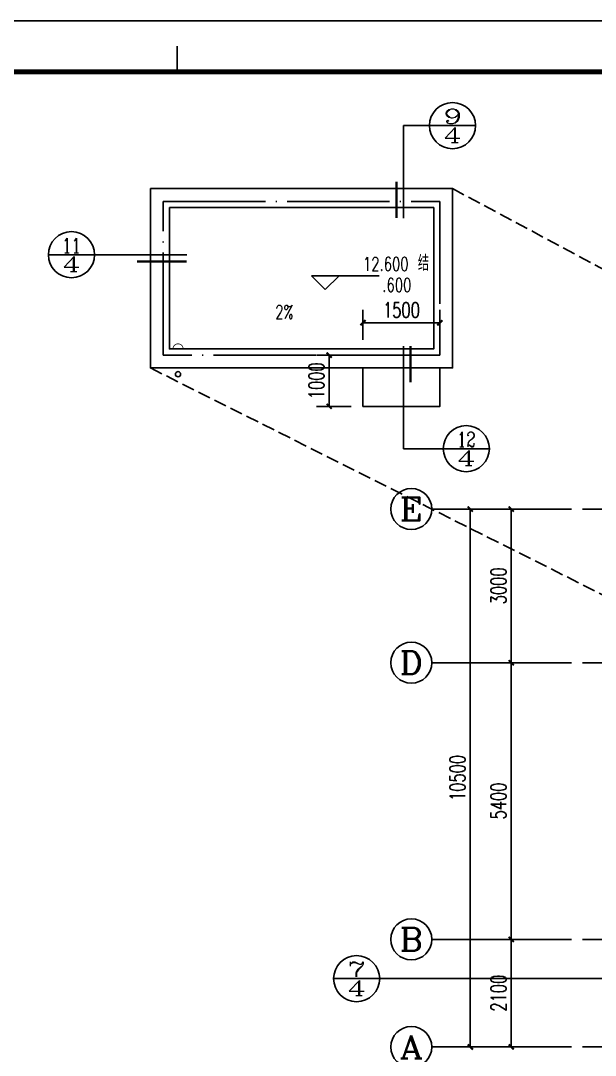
# Model space of a CAD drawing. Extents: x 79570 to 678837, y -1139230 to -612789.
# Drawn here: x 558136 to 569353, y -764823 to -744630 of the extents above; entities that cross this region are included whole.
import ezdxf
from ezdxf.enums import TextEntityAlignment as Align

# ---------------------------------------------------------------- set-up
doc = ezdxf.new("R2010")
doc.units = 0
doc.header["$LTSCALE"] = 1000
doc.header["$MEASUREMENT"] = 0
doc.linetypes.add('DASH', pattern=[0.35, 0.25, -0.1])
doc.linetypes.add('DOTE', pattern=[2.42, 2, -0.2, 0.02, -0.2])
for name, color, linetype in [('4', 4, 'Continuous'), ('A-注-尺寸标注......ANNO-DIMS', 90, 'Continuous'), ('A-注-尺寸标注.....ANNO-DIMS', 90, 'Continuous'), ('A-注-符号注释.....ANNO-IDEN', 201, 'Continuous'), ('A-立-线.25........ELEV-L.25', 141, 'Continuous'), ('A-通-轴线..........COMM-GRID', 27, 'DOTE'), ('AXIS_TEXT', 7, 'Continuous'), ('DIM_ELEV', 3, 'Continuous'), ('DIM_SYMB', 3, 'Continuous'), ('PUB_DIM', 3, 'Continuous'), ('PUB_TEXT', 7, 'Continuous'), ('水-EQUIP_污水', 7, 'Continuous'), ('水-VPIPE-雨水', 4, 'Continuous'), ('结-图框', 6, 'Continuous')]:
    doc.layers.add(name, color=color, linetype=linetype)
doc.layers.add('ys-notprint', color=7, linetype='Continuous', plot=False)
doc.layers.add('结-隐线', color=59, linetype='Continuous', plot=False)
doc.styles.add('_TCH_AXIS', font='COMPLEX', dxfattribs={"bigfont": 'GBCBIG'})
doc.styles.add('_TCH_DIM', font='SIMPLEX', dxfattribs={"bigfont": 'GBCBIG'})
doc.styles.add('_TCH_DIM_T3', font='SIMPLEX', dxfattribs={"width": 0.705882, "bigfont": 'GBCBIG'})
doc.styles.add('_TCH_LABEL', font='COMPLEX', dxfattribs={"bigfont": 'GBCBIG'})
doc.styles.add('COMPLEX', font='COMPLEX')
doc.styles.add('蓝绿图框', font='', dxfattribs={"width": 0.7})
doc.styles.get('蓝绿图框').set_extended_font_data('SimSun')
doc.dimstyles.new('_TCH_ARCH&&100', dxfattribs={"dimtxt": 297.5, "dimasz": 100, "dimexe": 250, "dimexo": 300, "dimgap": 100, "dimtad": 1, "dimdec": 0, "dimzin": 0, "dimdsep": 46, "dimtxsty": '_TCH_DIM_T3', "dimblk": 'ARCHTICK', "dimcen": 0.09, "dimclrt": 7, "dimazin": 2, "dimtfac": 1, "dimtdec": 0, "dimtix": 1, "dimtmove": 2, "dimatfit": 3, "dimfxl": 1, "dimtolj": 1, "dimtzin": 0, "dimarcsym": 0})

# ---------------------------------------------------------------- blocks, each defined once
blk = doc.blocks.new('$ATTACHMENT$00000217')
blk.add_line((-150, 0), (150, 0))
at = {"const_width": 15}
blk.add_lwpolyline([(-99, 0, -1), (101, 0)], format="xyb", dxfattribs=at)
blk = doc.blocks.new('3rt')
at = {"layer": '水-VPIPE-雨水'}
blk.add_circle((561207, -751530), 50, dxfattribs=at)
at = {"layer": '水-EQUIP_污水'}
blk.add_blockref('$ATTACHMENT$00000217', (561207, -751037), dxfattribs=at)
blk = doc.blocks.new('template_浙_标准图框A1_A1_0.0000_1bed4683cac0ca9b963c039433737638')
at = {"layer": '结-图框'}
blk.add_line((831, 584), (25, 584), dxfattribs=at)
blk.add_lwpolyline([(0, 0), (841, 0), (841, 594), (0, 594)], close=True, dxfattribs=at)
at = {"layer": '结-图框', "const_width": 1}
blk.add_lwpolyline([(25, 584), (25, 10), (831, 10), (831, 584)], close=True, dxfattribs=at)
at = {"layer": '结-隐线'}
blk.add_line((428, 584), (428, 589), dxfattribs=at)
at = {"color": 6, "style": '蓝绿图框', "width": 0.7}
for tag, p in [('专业审定', (782.48, 167.5)), ('专业审核', (782.48, 158.5)), ('项目经理', (782.48, 149.5)), ('专业负责', (782.48, 140.5)), ('专业校对', (782.48, 131.5)), ('专业设计', (782.48, 122.5)), ('专业制图', (782.48, 113.5))]:
    blk.add_attdef(tag, text='', height=3, dxfattribs=at).set_placement(p, align=Align.MIDDLE)
for tag, height, p in [('日期', 3, (821.45, 113.5)), ('建设单位', 3.5, (796, 97.72)), ('项目名称', 3.5, (796, 76.96)), ('子项名称', 3.5, (796.26, 63.69)), ('图纸名称', 3.5, (796.28, 51.48)), ('图纸名称', 3.5, (796.38, 46.45)), ('图纸名称', 3.5, (796.48, 41.64)), ('项目编号', 3, (796.15, 32.75)), ('图号', 3, (789.2, 23.5)), ('修改版次', 3, (823.75, 23.5))]:
    blk.add_attdef(tag, text='', height=height, dxfattribs=at).set_placement(p, align=Align.MIDDLE_CENTER)
at = {"layer": 'ys-notprint', "color": 6, "style": '蓝绿图框', "width": 0.7}
for tag, p in [('暖通', (21.09, 577.84)), ('电气', (21.02, 564.82)), ('给排水', (21.35, 552.55)), ('结构', (21.47, 539.64)), ('建筑', (21.4, 526.53))]:
    blk.add_attdef(tag, text='', height=2.5, rotation=90.7801, dxfattribs=at).set_placement(p, align=Align.MIDDLE)
blk.add_attdef('设计发图章', text='', height=3, dxfattribs=at).set_placement((747.09, 465.48), align=Align.MIDDLE)
at = {"layer": '结-图框', "style": '蓝绿图框', "width": 0.7}
for tag, p in [('项目经理', (792.5, 572)), ('专业负责', (792.5, 564)), ('专业设计', (792.5, 556))]:
    blk.add_attdef(tag, text='', height=3.5, dxfattribs=at).set_placement(p, align=Align.MIDDLE_CENTER)
blk = doc.blocks.new('_ArchTick')
at = {"color": 0, "linetype": 'ByBlock', "const_width": 0.4}
blk.add_lwpolyline([(-0.5, -0.5), (0.5, 0.5)], dxfattribs=at)
blk = doc.blocks.new('*D2363')
at = {"layer": 'A-注-尺寸标注......ANNO-DIMS', "color": 0, "lineweight": -2, "transparency": 16777216}
for p, q in [((568886, -754161), (567461, -754161)), ((567711, -757161), (567711, -754161)), ((568886, -757161), (567461, -757161))]:
    blk.add_line(p, q, dxfattribs=at)
at = {"layer": 'Defpoints', "color": 0, "transparency": 16777216}
for p in [(567711, -754161), (569186, -754161), (569186, -757161)]:
    blk.add_point(p, dxfattribs=at)
at = {"layer": 'A-注-尺寸标注......ANNO-DIMS', "color": 0, "lineweight": -2, "transparency": 16777216, "xscale": 100, "yscale": 100, "zscale": 100}
for p, rotation in [((567711, -754161), 90), ((567711, -757161), 270)]:
    blk.add_blockref('_ArchTick', p, dxfattribs=dict(at, rotation=rotation))
at = {"layer": 'A-注-尺寸标注......ANNO-DIMS', "color": 7, "transparency": 16777216, "insert": (567462, -755661), "char_height": 297.5, "attachment_point": 5, "rotation": 90, "style": '_TCH_DIM_T3'}
blk.add_mtext('\\A1;3000', dxfattribs=at)
blk = doc.blocks.new('*D2364')
at = {"layer": 'A-注-尺寸标注......ANNO-DIMS', "color": 0, "lineweight": -2, "transparency": 16777216}
for p, q in [((568886, -757161), (567461, -757161)), ((567711, -762561), (567711, -757161)), ((568886, -762561), (567461, -762561))]:
    blk.add_line(p, q, dxfattribs=at)
at = {"layer": 'Defpoints', "color": 0, "transparency": 16777216}
for p in [(567711, -757161), (569186, -757161), (569186, -762561)]:
    blk.add_point(p, dxfattribs=at)
at = {"layer": 'A-注-尺寸标注......ANNO-DIMS', "color": 0, "lineweight": -2, "transparency": 16777216, "xscale": 100, "yscale": 100, "zscale": 100}
for p, rotation in [((567711, -757161), 90), ((567711, -762561), 270)]:
    blk.add_blockref('_ArchTick', p, dxfattribs=dict(at, rotation=rotation))
at = {"layer": 'A-注-尺寸标注......ANNO-DIMS', "color": 7, "transparency": 16777216, "insert": (567462, -759861), "char_height": 297.5, "attachment_point": 5, "rotation": 90, "style": '_TCH_DIM_T3'}
blk.add_mtext('\\A1;5400', dxfattribs=at)
blk = doc.blocks.new('*D2365')
at = {"layer": 'A-注-尺寸标注......ANNO-DIMS', "color": 0, "lineweight": -2, "transparency": 16777216}
for p, q in [((568886, -762561), (567461, -762561)), ((567711, -764661), (567711, -762561)), ((568886, -764661), (567461, -764661))]:
    blk.add_line(p, q, dxfattribs=at)
at = {"layer": 'Defpoints', "color": 0, "transparency": 16777216}
for p in [(567711, -762561), (569186, -762561), (569186, -764661)]:
    blk.add_point(p, dxfattribs=at)
at = {"layer": 'A-注-尺寸标注......ANNO-DIMS', "color": 0, "lineweight": -2, "transparency": 16777216, "xscale": 100, "yscale": 100, "zscale": 100}
for p, rotation in [((567711, -762561), 90), ((567711, -764661), 270)]:
    blk.add_blockref('_ArchTick', p, dxfattribs=dict(at, rotation=rotation))
at = {"layer": 'A-注-尺寸标注......ANNO-DIMS', "color": 7, "transparency": 16777216, "insert": (567462, -763611), "char_height": 297.5, "attachment_point": 5, "rotation": 90, "style": '_TCH_DIM_T3'}
blk.add_mtext('\\A1;2100', dxfattribs=at)
blk = doc.blocks.new('*D2366')
at = {"layer": 'A-注-尺寸标注......ANNO-DIMS', "color": 0, "lineweight": -2, "transparency": 16777216}
for p, q in [((568886, -754161), (566661, -754161)), ((566911, -764661), (566911, -754161)), ((568886, -764661), (566661, -764661))]:
    blk.add_line(p, q, dxfattribs=at)
at = {"layer": 'Defpoints', "color": 0, "transparency": 16777216}
for p in [(566911, -754161), (569186, -754161), (569186, -764661)]:
    blk.add_point(p, dxfattribs=at)
at = {"layer": 'A-注-尺寸标注......ANNO-DIMS', "color": 0, "lineweight": -2, "transparency": 16777216, "xscale": 100, "yscale": 100, "zscale": 100}
for p, rotation in [((566911, -754161), 90), ((566911, -764661), 270)]:
    blk.add_blockref('_ArchTick', p, dxfattribs=dict(at, rotation=rotation))
at = {"layer": 'A-注-尺寸标注......ANNO-DIMS', "color": 7, "transparency": 16777216, "insert": (566662, -759411), "char_height": 297.5, "attachment_point": 5, "rotation": 90, "style": '_TCH_DIM_T3'}
blk.add_mtext('\\A1;10500', dxfattribs=at)
blk = doc.blocks.new('_AXISO')
blk.add_circle((0, 0), 0.5)
at = {"layer": 'AXIS_TEXT', "style": 'COMPLEX', "width": 1.041667}
blk.add_attdef('A', text='', height=0.56, dxfattribs=at).set_placement((-0.25, -0.28), (0.25, -0.28), align=Align.FIT)
blk = doc.blocks.new('*D2915')
at = {"layer": 'Defpoints', "color": 0, "transparency": 16777216}
for p in [(564158, -751157), (564886, -751157), (564886, -752157)]:
    blk.add_point(p, dxfattribs=at)
at = {"layer": 'PUB_DIM', "color": 0, "lineweight": -2, "transparency": 16777216}
for p, q in [((564586, -751157), (563908, -751157)), ((564158, -752157), (564158, -751157)), ((564586, -752157), (563908, -752157))]:
    blk.add_line(p, q, dxfattribs=at)
at = {"layer": 'PUB_DIM', "color": 0, "lineweight": -2, "transparency": 16777216, "xscale": 100, "yscale": 100, "zscale": 100}
for p, rotation in [((564158, -751157), 90), ((564158, -752157), 270)]:
    blk.add_blockref('_ArchTick', p, dxfattribs=dict(at, rotation=rotation))
at = {"layer": 'PUB_DIM', "color": 7, "transparency": 16777216, "insert": (563909, -751657), "char_height": 297.5, "attachment_point": 5, "rotation": 90, "style": '_TCH_DIM_T3'}
blk.add_mtext('\\A1;1000', dxfattribs=at)
blk = doc.blocks.new('*D2916')
at = {"layer": 'Defpoints', "color": 0, "transparency": 16777216}
for p in [(566318, -750525), (564818, -751157), (566318, -751157)]:
    blk.add_point(p, dxfattribs=at)
at = {"layer": 'PUB_DIM', "color": 0, "lineweight": -2, "transparency": 16777216}
for p, q in [((564818, -750857), (564818, -750275)), ((566318, -750857), (566318, -750275)), ((564818, -750525), (566318, -750525))]:
    blk.add_line(p, q, dxfattribs=at)
at = {"layer": 'PUB_DIM', "color": 0, "lineweight": -2, "transparency": 16777216, "xscale": 100, "yscale": 100, "zscale": 100, "rotation": 180}
blk.add_blockref('_ArchTick', (564818, -750525), dxfattribs=at)
at = {"layer": 'PUB_DIM', "color": 0, "lineweight": -2, "transparency": 16777216, "xscale": 100, "yscale": 100, "zscale": 100}
blk.add_blockref('_ArchTick', (566318, -750525), dxfattribs=at)
at = {"layer": 'PUB_DIM', "color": 7, "transparency": 16777216, "insert": (565568, -750276), "char_height": 297.5, "attachment_point": 5, "style": '_TCH_DIM_T3'}
blk.add_mtext('\\A1;1500', dxfattribs=at)

msp = doc.modelspace()

# ---------------------------------------------------------------- linework, layer by layer
at = {"layer": '4', "color": 8, "linetype": 'DASH'}
for p, q in [((566568, -747907.3), (578019.3, -754041.3)), ((560668, -751407.3), (572379.3, -757281.3))]:
    msp.add_line(p, q, dxfattribs=at)
at = {"layer": 'A-注-尺寸标注.....ANNO-DIMS'}
for p, q in [((568185.3, -754161.3), (566161.1, -754161.3)), ((568185.3, -757161.3), (566161.1, -757161.3)), ((568185.3, -762561.3), (566161.1, -762561.3)), ((567951.7, -764661.3), (566161.1, -764661.3)), ((568185.3, -764661.3), (566161.1, -764661.3))]:
    msp.add_line(p, q, dxfattribs=at)
at = {"layer": 'A-注-符号注释.....ANNO-IDEN'}
for p, q in [((565608.1, -746677.9), (566115.4, -746677.9)), ((565608.1, -748481.1), (565608.1, -746677.9)), ((567015.4, -746677.9), (566115.4, -746677.9)), ((559576.8, -749197.3), (558676.8, -749197.3)), ((560293.2, -749197.3), (559576.8, -749197.3)), ((561377.3, -749197.3), (560293.2, -749197.3)), ((565608.1, -750979.9), (565608.1, -752983.3)), ((565608.1, -752983.3), (566384.3, -752983.3)), ((567284.3, -752983.3), (566384.3, -752983.3)), ((565143.6, -763327.5), (564243.6, -763327.5)), ((569239.6, -763327.5), (565143.6, -763327.5)), ((570323.7, -763327.5), (569239.6, -763327.5))]:
    msp.add_line(p, q, dxfattribs=at)
at = {"layer": 'A-注-符号注释.....ANNO-IDEN', "const_width": 45}
for points in [[(565473.1, -748481.1), (565473.1, -747771.8)], [(561377.3, -749332.3), (560407.7, -749332.3)], [(565743.1, -750979.9), (565743.1, -751689.3)]]:
    msp.add_lwpolyline(points, dxfattribs=at)
at = {"layer": 'A-注-符号注释.....ANNO-IDEN'}
for centre in [(566565.4, -746677.9), (559126.8, -749197.3), (566834.3, -752983.3), (564693.6, -763327.5)]:
    msp.add_circle(centre, 450, dxfattribs=at)
at = {"layer": 'A-立-线.25........ELEV-L.25'}
for points in [[(560668, -747907.3), (566568, -747907.3), (566568, -751407.3), (560668, -751407.3)], [(561038, -748277.3), (566198, -748277.3), (566198, -751037.3), (561038, -751037.3)]]:
    msp.add_lwpolyline(points, close=True, dxfattribs=at)
msp.add_lwpolyline([(566318, -751407.3), (566318, -752157.3), (564818, -752157.3), (564818, -751407.3)], dxfattribs=at)
at = {"layer": 'A-通-轴线..........COMM-GRID'}
for p, q in [((569099.3, -754161.3), (572499.3, -754161.3)), ((569099.3, -757161.3), (582499.3, -757161.3)), ((582499.3, -762561.3), (569099.3, -762561.3)), ((582499.3, -764661.3), (569099.3, -764661.3))]:
    msp.add_line(p, q, dxfattribs=at)
msp.add_lwpolyline([(560918, -748157.3), (566318, -748157.3), (566318, -751157.3), (560918, -751157.3)], close=True, dxfattribs=at)
at = {"layer": 'DIM_ELEV'}
for p, q in [((564079.7, -749877), (563809.7, -749607)), ((563809.7, -749607), (565136, -749607)), ((564079.7, -749877), (564349.7, -749607))]:
    msp.add_line(p, q, dxfattribs=at)
at = {"layer": 'DIM_SYMB'}
msp.add_lwpolyline([(563276.6, -750088.8, 0, 0, 0), (563276.6, -749256.3, 72, 0, 0), (563276.6, -748986.3, 0, 0, 0)], format="xyseb", dxfattribs=at)

# ---------------------------------------------------------------- block references
msp.add_blockref('3rt', (0, 0))
at = {"layer": '4', "xscale": 100, "yscale": 100, "zscale": 100}
msp.add_blockref('template_浙_标准图框A1_A1_0.0000_1bed4683cac0ca9b963c039433737638', (518391.3, -804029.7), dxfattribs=at)
at = {"layer": 'A-注-尺寸标注.....ANNO-DIMS'}
ref = msp.add_blockref('_AXISO', (565761.1, -754161.3), dxfattribs=dict(at, xscale=800, yscale=800, zscale=800))
ref.add_attrib('A', 'E', dxfattribs={"layer": 'AXIS_TEXT', "height": 452.5, "style": '_TCH_AXIS', "width": 1.3125}).set_placement((565534.8, -754387.5), (565987.3, -754387.5), align=Align.FIT)
ref = msp.add_blockref('_AXISO', (565761.1, -757161.3), dxfattribs=dict(at, xscale=800, yscale=800, zscale=800))
ref.add_attrib('A', 'D', dxfattribs={"layer": 'AXIS_TEXT', "height": 452.5, "style": '_TCH_AXIS', "width": 1.235294}).set_placement((565534.8, -757387.5), (565987.3, -757387.5), align=Align.FIT)
ref = msp.add_blockref('_AXISO', (565761.1, -762561.3), dxfattribs=dict(at, xscale=800, yscale=800, zscale=800))
ref.add_attrib('A', 'B', dxfattribs={"layer": 'AXIS_TEXT', "height": 452.5, "style": '_TCH_AXIS', "width": 1.235294}).set_placement((565534.8, -762787.5), (565987.3, -762787.5), align=Align.FIT)
ref = msp.add_blockref('_AXISO', (565761.1, -764661.3), dxfattribs=dict(at, xscale=800, yscale=800, zscale=800))
ref.add_attrib('A', 'A', dxfattribs={"layer": 'AXIS_TEXT', "height": 452.5, "style": '_TCH_AXIS', "width": 1.166667}).set_placement((565534.8, -764887.5), (565987.3, -764887.5), align=Align.FIT)

# ---------------------------------------------------------------- texts
at = {"layer": 'PUB_TEXT', "style": '_TCH_LABEL'}
for s, height, width, p, p2 in [('9', 289.8, 1.875, (566384.3, -746641.6), (566746.6, -746641.6)), ('4', 289.8, 1.640625, (566384.3, -747003.9), (566746.6, -747003.9)), ('11', 289.79, 1.09375, (558945.6, -749161.1), (559307.9, -749161.1)), ('4', 289.8, 1.640625, (558945.6, -749523.4), (559307.9, -749523.4)), ('12', 289.79, 0.905172, (566653.2, -752947), (567015.4, -752947)), ('4', 289.8, 1.640625, (566653.2, -753309.3), (567015.4, -753309.3)), ('7', 289.8, 1.875, (564512.5, -763291.2), (564874.8, -763291.2)), ('4', 289.8, 1.640625, (564512.5, -763653.5), (564874.8, -763653.5))]:
    msp.add_text(s, height=height, dxfattribs=dict(at, width=width)).set_placement(p, p2, align=Align.FIT)
at = {"layer": 'PUB_TEXT', "style": '_TCH_DIM'}
msp.add_text('结', height=303.8, dxfattribs=at).set_placement((565888.4, -749512.5))
at = {"layer": 'PUB_TEXT', "style": '_TCH_DIM', "width": 0.705882}
for s, p in [('12.600', (564817.4, -749512.5)), ('.600', (565195.4, -749922)), ('2%', (563105.6, -750451))]:
    msp.add_text(s, height=267.75, dxfattribs=at).set_placement(p)

# ---------------------------------------------------------------- dimensions: what is measured, and where the dimension line sits
at = {"layer": 'A-注-尺寸标注......ANNO-DIMS'}
for p1, p2, distance, picture, middle in [((569185.9, -764661.3), (569185.9, -754161.3), 2274.9, '*D2366', (566662.3, -759411.3)), ((569185.9, -757161.3), (569185.9, -754161.3), 1474.9, '*D2363', (567462.3, -755661.3)), ((569185.9, -762561.3), (569185.9, -757161.3), 1474.9, '*D2364', (567462.3, -759861.3)), ((569185.9, -764661.3), (569185.9, -762561.3), 1474.9, '*D2365', (567462.3, -763611.3))]:
    dim = msp.add_aligned_dim(p1=p1, p2=p2, distance=distance, dimstyle='_TCH_ARCH&&100', dxfattribs=at)
    dim.commit()
    dim.dimension.update_dxf_attribs({"geometry": picture, "text_midpoint": middle})
at = {"layer": 'PUB_DIM'}
for p1, p2, distance, picture, middle in [((564818, -751157.3), (566318, -751157.3), 632.1, '*D2916', (565568, -750276.4)), ((564886.2, -752157.3), (564886.2, -751157.3), 728.4, '*D2915', (563909.1, -751657.3))]:
    dim = msp.add_aligned_dim(p1=p1, p2=p2, distance=distance, dimstyle='_TCH_ARCH&&100', dxfattribs=at)
    dim.commit()
    dim.dimension.update_dxf_attribs({"geometry": picture, "text_midpoint": middle})

doc.saveas('drawing.dxf')
